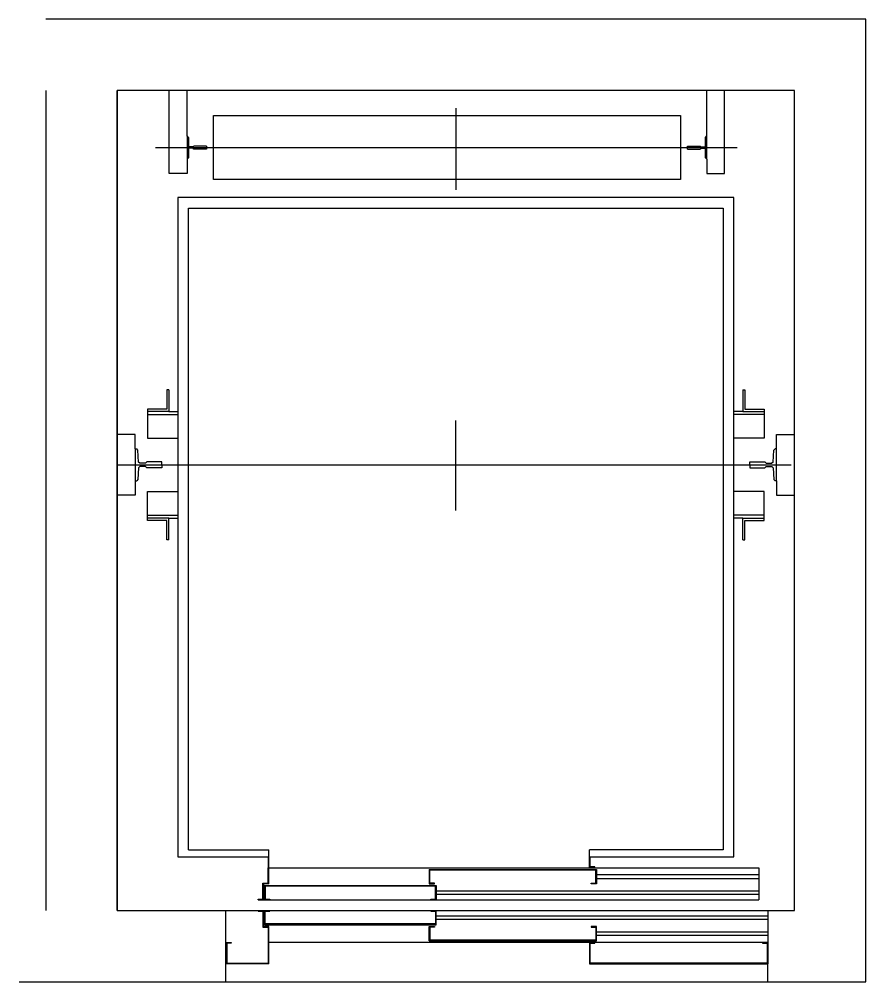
# Model space of a CAD drawing. Header units: centimetres. Extents: x 0 to 1311401, y -389375 to 85618.
# Drawn here: x 1311163.6 to 1311401.1, y -389375.2 to -389105.2 of the extents above; entities that cross this region are included whole.
import ezdxf

# ---------------------------------------------------------------- set-up
doc = ezdxf.new("R2010")
doc.units = ezdxf.units.CM
doc.header["$LTSCALE"] = 4
doc.linetypes.add('LTYPE_4', pattern=[112.5, 56.25, -56.25])
doc.linetypes.add('LTYPE_6', pattern=[168.75, 112.5, -28.125, 0, -28.125])
for name, color, linetype in [('0.1', 1, 'Continuous'), ('0.6', 6, 'Continuous'), ('04', 254, 'Continuous'), ('08', 8, 'Continuous')]:
    doc.layers.add(name, color=color, linetype=linetype)

msp = doc.modelspace()

# ---------------------------------------------------------------- linework, layer by layer
at = {"layer": '0.1'}
msp.add_lwpolyline([(1311221.55, -389375.192), (1311373.55, -389375.192)], dxfattribs=at)
at = {"layer": '0.6'}
for points in [[(1311373.55, -389375.192), (1311401.05, -389375.192), (1311401.05, -389105.192), (1311171.05, -389105.192)], [(1311191.05, -389355.192), (1311191.05, -389125.192)], [(1311381.05, -389125.192), (1311191.05, -389125.192), (1311191.05, -389355.192), (1311221.55, -389355.192)], [(1311373.55, -389355.192), (1311381.05, -389355.192), (1311381.05, -389125.192)], [(1311163.55, -389375.192), (1311191.05, -389375.192)], [(1311171.05, -389375.192), (1311221.55, -389375.192)]]:
    msp.add_lwpolyline(points, dxfattribs=at)
at = {"layer": '04'}
msp.add_lwpolyline([(1311171.05, -389125.192), (1311171.05, -389355.192)], dxfattribs=at)
at = {"layer": '08', "color": 253}
for p, q in [((1311205.65, -389148.442), (1311205.65, -389125.192)), ((1311210.65, -389137.942), (1311210.65, -389125.192)), ((1311356.45, -389137.942), (1311356.45, -389125.192)), ((1311361.45, -389148.442), (1311361.45, -389125.192)), ((1311218.05, -389132.192), (1311349.05, -389132.192)), ((1311218.05, -389150.192), (1311218.05, -389132.192)), ((1311349.05, -389132.192), (1311349.05, -389150.192)), ((1311211.05, -389138.342), (1311210.65, -389137.942)), ((1311210.65, -389137.942), (1311210.65, -389144.442)), ((1311211.05, -389138.342), (1311211.05, -389140.992)), ((1311356.05, -389138.342), (1311356.45, -389137.942)), ((1311356.05, -389140.992), (1311356.05, -389138.342)), ((1311356.45, -389144.442), (1311356.45, -389137.942)), ((1311212.35, -389140.992), (1311211.05, -389140.992)), ((1311211.05, -389141.392), (1311211.05, -389144.042)), ((1311212.35, -389141.392), (1311211.05, -389141.392)), ((1311212.35, -389140.992), (1311212.55, -389140.792)), ((1311212.55, -389141.592), (1311212.35, -389141.392)), ((1311216.05, -389140.792), (1311212.55, -389140.792)), ((1311216.05, -389141.592), (1311212.55, -389141.592)), ((1311216.05, -389140.792), (1311216.05, -389141.592)), ((1311351.05, -389140.792), (1311354.55, -389140.792)), ((1311351.05, -389141.592), (1311351.05, -389140.792)), ((1311351.05, -389141.592), (1311354.55, -389141.592)), ((1311354.55, -389140.792), (1311354.75, -389140.992)), ((1311354.75, -389141.392), (1311354.55, -389141.592)), ((1311354.75, -389140.992), (1311356.05, -389140.992)), ((1311354.75, -389141.392), (1311356.05, -389141.392)), ((1311356.05, -389144.042), (1311356.05, -389141.392)), ((1311211.05, -389144.042), (1311210.65, -389144.442)), ((1311210.65, -389144.442), (1311210.65, -389148.442)), ((1311356.05, -389144.042), (1311356.45, -389144.442)), ((1311356.45, -389144.442), (1311356.45, -389148.442)), ((1311210.65, -389148.442), (1311205.65, -389148.442)), ((1311349.05, -389150.192), (1311218.05, -389150.192)), ((1311356.45, -389148.442), (1311361.45, -389148.442)), ((1311208.05, -389155.192), (1311208.05, -389340.192)), ((1311364.05, -389155.192), (1311208.05, -389155.192)), ((1311364.05, -389340.192), (1311364.05, -389155.192)), ((1311211.05, -389158.192), (1311361.05, -389158.192)), ((1311211.05, -389338.192), (1311211.05, -389158.192)), ((1311331.985, -389158.192), (1311331.985, -389158.192)), ((1311361.05, -389158.192), (1311361.05, -389338.192)), ((1311204.95, -389209.192), (1311204.95, -389214.592)), ((1311205.55, -389209.192), (1311204.95, -389209.192)), ((1311205.55, -389209.192), (1311205.55, -389215.192)), ((1311366.55, -389209.192), (1311367.15, -389209.192)), ((1311366.55, -389209.192), (1311366.55, -389215.192)), ((1311367.15, -389209.192), (1311367.15, -389214.592)), ((1311199.55, -389214.592), (1311199.55, -389222.692)), ((1311204.95, -389214.592), (1311199.55, -389214.592)), ((1311205.55, -389215.192), (1311199.55, -389215.192)), ((1311205.55, -389215.192), (1311208.05, -389215.192)), ((1311366.55, -389215.192), (1311364.05, -389215.192)), ((1311366.55, -389215.192), (1311372.55, -389215.192)), ((1311367.15, -389214.592), (1311372.55, -389214.592)), ((1311372.55, -389214.592), (1311372.55, -389222.692)), ((1311196.05, -389221.692), (1311191.05, -389221.692)), ((1311196.05, -389225.692), (1311196.05, -389221.692)), ((1311199.55, -389222.692), (1311205.55, -389222.692)), ((1311205.55, -389222.692), (1311208.05, -389222.692)), ((1311366.55, -389222.692), (1311364.05, -389222.692)), ((1311372.55, -389222.692), (1311366.55, -389222.692)), ((1311376.05, -389225.692), (1311376.05, -389221.692)), ((1311376.05, -389221.692), (1311381.05, -389221.692)), ((1311196.05, -389225.692), (1311196.5, -389225.692)), ((1311196.05, -389225.692), (1311196.05, -389230.192)), ((1311196.868, -389226.042), (1311196.5, -389225.692)), ((1311197.033, -389229.393), (1311196.868, -389226.042)), ((1311375.068, -389229.393), (1311375.233, -389226.042)), ((1311375.233, -389226.042), (1311375.6, -389225.692)), ((1311376.05, -389225.692), (1311375.6, -389225.692)), ((1311376.05, -389230.192), (1311376.05, -389225.692)), ((1311196.05, -389230.192), (1311196.05, -389234.692)), ((1311197.033, -389230.992), (1311196.868, -389234.343)), ((1311197.4, -389229.742), (1311197.033, -389229.393)), ((1311197.033, -389230.992), (1311197.4, -389230.642)), ((1311199, -389229.742), (1311197.4, -389229.742)), ((1311199, -389230.642), (1311197.4, -389230.642)), ((1311199, -389229.742), (1311199.35, -389229.392)), ((1311199, -389230.642), (1311199.35, -389230.992)), ((1311203.55, -389229.392), (1311199.35, -389229.392)), ((1311203.55, -389230.992), (1311199.35, -389230.992)), ((1311203.55, -389230.192), (1311203.55, -389229.392)), ((1311203.55, -389230.192), (1311203.55, -389230.992)), ((1311368.55, -389229.392), (1311372.75, -389229.392)), ((1311368.55, -389230.192), (1311368.55, -389229.392)), ((1311368.55, -389230.192), (1311368.55, -389230.992)), ((1311368.55, -389230.992), (1311372.75, -389230.992)), ((1311373.1, -389229.742), (1311372.75, -389229.392)), ((1311373.1, -389230.642), (1311372.75, -389230.992)), ((1311373.1, -389229.742), (1311374.7, -389229.742)), ((1311373.1, -389230.642), (1311374.7, -389230.642)), ((1311375.068, -389229.393), (1311374.7, -389229.742)), ((1311374.7, -389230.642), (1311375.068, -389230.992)), ((1311375.068, -389230.992), (1311375.233, -389234.343)), ((1311376.05, -389234.692), (1311376.05, -389230.192)), ((1311196.05, -389234.692), (1311196.5, -389234.692)), ((1311196.05, -389234.692), (1311196.05, -389238.692)), ((1311196.868, -389234.343), (1311196.5, -389234.692)), ((1311375.233, -389234.343), (1311375.6, -389234.692)), ((1311376.05, -389234.692), (1311375.6, -389234.692)), ((1311376.05, -389234.692), (1311376.05, -389238.692)), ((1311196.05, -389238.692), (1311191.05, -389238.692)), ((1311199.55, -389237.692), (1311205.55, -389237.692)), ((1311199.55, -389245.792), (1311199.55, -389237.692)), ((1311205.55, -389237.692), (1311208.05, -389237.692)), ((1311366.55, -389237.692), (1311364.05, -389237.692)), ((1311372.55, -389237.692), (1311366.55, -389237.692)), ((1311372.55, -389245.792), (1311372.55, -389237.692)), ((1311376.05, -389238.692), (1311381.05, -389238.692)), ((1311205.55, -389245.192), (1311199.55, -389245.192)), ((1311205.55, -389251.192), (1311205.55, -389245.192)), ((1311205.55, -389245.192), (1311208.05, -389245.192)), ((1311366.55, -389245.192), (1311364.05, -389245.192)), ((1311366.55, -389245.192), (1311372.55, -389245.192)), ((1311366.55, -389251.192), (1311366.55, -389245.192)), ((1311204.95, -389245.792), (1311199.55, -389245.792)), ((1311204.95, -389251.192), (1311204.95, -389245.792)), ((1311367.15, -389245.792), (1311372.55, -389245.792)), ((1311367.15, -389251.192), (1311367.15, -389245.792)), ((1311205.55, -389251.192), (1311204.95, -389251.192)), ((1311366.55, -389251.192), (1311367.15, -389251.192)), ((1311211.05, -389338.192), (1311233.55, -389338.192)), ((1311233.55, -389343.192), (1311233.55, -389338.192)), ((1311361.05, -389338.192), (1311323.55, -389338.192)), ((1311323.55, -389343.192), (1311323.55, -389338.192)), ((1311208.05, -389340.192), (1311233.35, -389340.192)), ((1311233.35, -389340.192), (1311233.35, -389343.192)), ((1311323.75, -389340.192), (1311364.05, -389340.192)), ((1311323.75, -389342.992), (1311323.75, -389340.192)), ((1311233.35, -389347.492), (1311233.35, -389343.192)), ((1311233.55, -389347.692), (1311233.55, -389343.192)), ((1311233.55, -389343.192), (1311371.05, -389343.192)), ((1311278.55, -389343.692), (1311325.55, -389343.692)), ((1311278.55, -389343.692), (1311278.55, -389347.692)), ((1311325.35, -389343.892), (1311278.75, -389343.892)), ((1311278.75, -389347.492), (1311278.75, -389343.892)), ((1311325.05, -389342.992), (1311323.75, -389342.992)), ((1311325.05, -389343.192), (1311325.05, -389342.992)), ((1311325.35, -389347.492), (1311325.35, -389343.892)), ((1311325.55, -389343.692), (1311325.55, -389347.692)), ((1311371.05, -389345.192), (1311325.55, -389345.192)), ((1311371.05, -389343.192), (1311371.05, -389352.192)), ((1311231.85, -389347.492), (1311233.35, -389347.492)), ((1311231.85, -389351.992), (1311231.85, -389347.492)), ((1311232.05, -389347.692), (1311232.05, -389352.192)), ((1311233.55, -389347.692), (1311232.05, -389347.692)), ((1311278.55, -389347.692), (1311280.05, -389347.692)), ((1311280.05, -389347.492), (1311278.75, -389347.492)), ((1311280.05, -389347.692), (1311280.05, -389347.492)), ((1311324.05, -389347.492), (1311325.35, -389347.492)), ((1311324.05, -389347.692), (1311324.05, -389347.492)), ((1311325.55, -389347.692), (1311324.05, -389347.692)), ((1311325.55, -389346.192), (1311371.05, -389346.192)), ((1311232.35, -389348.192), (1311280.55, -389348.192)), ((1311232.35, -389352.192), (1311232.35, -389348.192)), ((1311232.55, -389348.392), (1311232.55, -389351.992)), ((1311280.35, -389348.392), (1311232.55, -389348.392)), ((1311280.35, -389351.992), (1311280.35, -389348.392)), ((1311280.55, -389348.192), (1311280.55, -389352.192)), ((1311280.55, -389349.692), (1311371.05, -389349.692)), ((1311371.05, -389350.692), (1311280.55, -389350.692)), ((1311230.55, -389351.992), (1311231.85, -389351.992)), ((1311230.55, -389352.192), (1311230.55, -389351.992)), ((1311230.55, -389352.192), (1311371.05, -389352.192)), ((1311232.55, -389351.992), (1311233.85, -389351.992)), ((1311233.85, -389351.992), (1311233.85, -389352.192)), ((1311279.05, -389351.992), (1311280.35, -389351.992)), ((1311279.05, -389352.192), (1311279.05, -389351.992)), ((1311221.55, -389355.192), (1311230.55, -389355.192)), ((1311221.55, -389364.192), (1311221.55, -389355.192)), ((1311221.55, -389370.192), (1311221.55, -389355.192)), ((1311230.55, -389355.192), (1311373.55, -389355.192)), ((1311230.55, -389355.192), (1311230.55, -389355.392)), ((1311230.55, -389355.392), (1311231.85, -389355.392)), ((1311231.85, -389355.392), (1311231.85, -389359.892)), ((1311232.05, -389359.692), (1311232.05, -389355.192)), ((1311232.35, -389355.192), (1311232.35, -389359.192)), ((1311232.55, -389355.392), (1311233.85, -389355.392)), ((1311232.55, -389358.992), (1311232.55, -389355.392)), ((1311233.85, -389355.392), (1311233.85, -389355.192)), ((1311279.05, -389355.192), (1311279.05, -389355.392)), ((1311279.05, -389355.392), (1311280.35, -389355.392)), ((1311280.35, -389355.392), (1311280.35, -389358.992)), ((1311280.55, -389359.192), (1311280.55, -389355.192)), ((1311373.55, -389355.192), (1311373.55, -389364.192)), ((1311373.55, -389355.192), (1311373.55, -389370.192)), ((1311280.55, -389356.692), (1311373.55, -389356.692)), ((1311373.55, -389357.692), (1311280.55, -389357.692)), ((1311231.85, -389359.892), (1311233.35, -389359.892)), ((1311233.55, -389359.692), (1311232.05, -389359.692)), ((1311232.35, -389359.192), (1311280.55, -389359.192)), ((1311280.35, -389358.992), (1311232.55, -389358.992)), ((1311233.35, -389359.892), (1311233.35, -389369.992)), ((1311233.55, -389370.192), (1311233.55, -389359.692)), ((1311278.55, -389359.692), (1311280.05, -389359.692)), ((1311278.55, -389363.692), (1311278.55, -389359.692)), ((1311278.75, -389359.892), (1311278.75, -389363.492)), ((1311280.05, -389359.892), (1311278.75, -389359.892)), ((1311280.05, -389359.692), (1311280.05, -389359.892)), ((1311324.05, -389359.692), (1311324.05, -389359.892)), ((1311325.55, -389359.692), (1311324.05, -389359.692)), ((1311324.05, -389359.892), (1311325.35, -389359.892)), ((1311325.35, -389359.892), (1311325.35, -389363.492)), ((1311325.55, -389363.692), (1311325.55, -389359.692)), ((1311325.55, -389361.192), (1311373.55, -389361.192)), ((1311221.55, -389364.192), (1311223.05, -389364.192)), ((1311221.55, -389375.192), (1311221.55, -389364.192)), ((1311223.05, -389364.192), (1311223.05, -389364.392)), ((1311373.55, -389364.192), (1311233.55, -389364.192)), ((1311278.55, -389363.692), (1311325.55, -389363.692)), ((1311325.35, -389363.492), (1311278.75, -389363.492)), ((1311323.55, -389364.192), (1311323.55, -389370.192)), ((1311325.05, -389364.392), (1311325.05, -389364.192)), ((1311373.55, -389362.192), (1311325.55, -389362.192)), ((1311372.05, -389364.192), (1311372.05, -389364.392)), ((1311373.55, -389375.192), (1311373.55, -389364.192)), ((1311221.75, -389364.392), (1311221.75, -389369.992)), ((1311223.05, -389364.392), (1311221.75, -389364.392)), ((1311323.75, -389369.992), (1311323.75, -389364.392)), ((1311323.75, -389364.392), (1311325.05, -389364.392)), ((1311372.05, -389364.392), (1311373.35, -389364.392)), ((1311373.35, -389364.392), (1311373.35, -389369.992)), ((1311233.55, -389370.192), (1311221.55, -389370.192)), ((1311221.75, -389369.992), (1311233.35, -389369.992)), ((1311323.55, -389370.192), (1311373.55, -389370.192)), ((1311373.35, -389369.992), (1311323.75, -389369.992))]:
    msp.add_line(p, q, dxfattribs=at)
at = {"layer": '08', "color": 253, "linetype": 'LTYPE_6'}
for p, q in [((1311286.05, -389130.138), (1311286.05, -389153.074)), ((1311201.774, -389141.192), (1311364.95, -389141.192)), ((1311286.05, -389242.984), (1311286.05, -389217.754)), ((1311191.05, -389230.192), (1311380.08, -389230.192))]:
    msp.add_line(p, q, dxfattribs=at)
at = {"layer": '08', "color": 253, "linetype": 'LTYPE_4'}
for p, q in [((1311199.55, -389216.042), (1311205.55, -389216.042)), ((1311205.55, -389216.042), (1311208.05, -389216.042)), ((1311366.55, -389216.042), (1311364.05, -389216.042)), ((1311372.55, -389216.042), (1311366.55, -389216.042)), ((1311199.55, -389244.342), (1311205.55, -389244.342)), ((1311205.55, -389244.342), (1311208.05, -389244.342)), ((1311366.55, -389244.342), (1311364.05, -389244.342)), ((1311372.55, -389244.342), (1311366.55, -389244.342))]:
    msp.add_line(p, q, dxfattribs=at)

doc.saveas('drawing.dxf')
